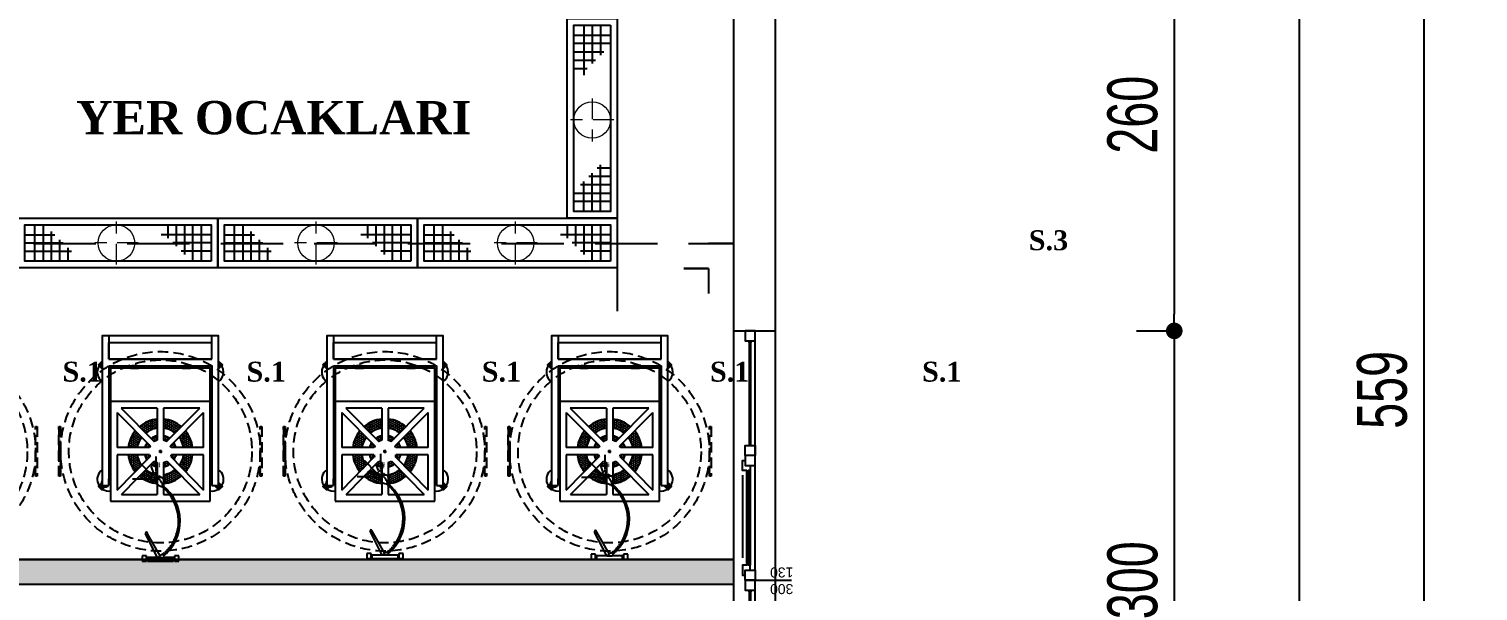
# Model space of a CAD drawing. Header units: millimetres. Extents: x 322668 to 332469, y 13187 to 20117.
# Drawn here: x 329179 to 330050, y 15759 to 16097 of the extents above; entities that cross this region are included whole.
import ezdxf
from ezdxf.enums import TextEntityAlignment as Align

# ---------------------------------------------------------------- set-up
doc = ezdxf.new("R2010")
doc.units = ezdxf.units.MM
doc.header["$LTSCALE"] = 50
doc.header["$MEASUREMENT"] = 0
doc.header["$PDMODE"] = 3
doc.header["$PDSIZE"] = -0.5
for name, pattern in [('DASHED2', [0.375, 0.25, -0.125]), ('HIDDEN', [0.375, 0.25, -0.125]), ('HIDDEN2', [0.1875, 0.125, -0.0625])]:
    doc.linetypes.add(name, pattern=pattern)
doc.layers.get('0').update_dxf_attribs({"linetype": 'CONTINUOUS'})
doc.layers.get('DEFPOINTS').update_dxf_attribs({"linetype": 'CONTINUOUS'})
for name, color, linetype in [('alüminyum', 30, 'CONTINUOUS'), ('CAM-PL', 142, 'CONTINUOUS'), ('KAPI', 12, 'CONTINUOUS'), ('Mevcut ve İlave Duvar', 7, 'CONTINUOUS'), ('MIM_DOSEME', 7, 'CONTINUOUS'), ('MIM_DUVAR', 4, 'CONTINUOUS'), ('MIM_OLCU-DIS', 1, 'CONTINUOUS'), ('sıhhi tesisat', 162, 'CONTINUOUS'), ('TEXT', 131, 'CONTINUOUS'), ('TEXT1', 1, 'CONTINUOUS')]:
    doc.layers.add(name, color=color, linetype=linetype)
for name, color, linetype, lineweight in [('DUVAR', 4, 'CONTINUOUS', 35), ('GRC-Ekipman', 4, 'CONTINUOUS', 25), ('s-depo', 140, 'CONTINUOUS', 25), ('yerizg-a', 7, 'CONTINUOUS', 15), ('yerizg-b', 7, 'CONTINUOUS', 9)]:
    doc.layers.add(name, color=color, linetype=linetype, lineweight=lineweight)
doc.styles.add('OLCU', font='TSIMPLEX.SHX', dxfattribs={"width": 0.7})
doc.styles.add('REF', font='calibri.ttf', dxfattribs={"height": 10})
doc.styles.add('ROMANS', font='romans.shx')
doc.styles.get("Standard").update_dxf_attribs({"font": 'arial.ttf', "height": 30})
doc.dimstyles.new('200-OLCU-DIŞ', dxfattribs={"dimtxt": 30, "dimasz": 10, "dimexe": 0, "dimexo": 0, "dimgap": 10, "dimtad": 1, "dimdec": 1, "dimdsep": 46, "dimtxsty": 'OLCU', "dimblk1": 'DOT', "dimblk2": 'DOT', "dimsah": 1, "dimcen": 0, "dimclrd": 7, "dimclre": 7, "dimclrt": 4, "dimadec": 0, "dimazin": 0, "dimtfac": 1, "dimtdec": 1, "dimtix": 1, "dimtmove": 2, "dimatfit": 3, "dimldrblk": 'DOT', "dimfxl": 0, "dimtolj": 1, "dimarcsym": 0})
pattern_1 = [(0, (-123.1198, 2040.8967), (0, 0.6599112), [0.381, -0.762]), (120, (-123.1198, 2040.8967), (-0.57149986, -0.3299556), [0.381, -0.762]), (60, (-122.7388, 2040.8967), (-0.57149986, 0.3299556), [0.381, -0.762])]
pattern_2 = [(0, (439.1543, 1581.8181), (0, 0.6599112), [0.381, -0.762]), (120, (439.1543, 1581.8181), (-0.57149986, -0.3299556), [0.381, -0.762]), (60, (439.5353, 1581.8181), (-0.57149986, 0.3299556), [0.381, -0.762])]
pattern_3 = [(0, (730.5703, 2595.20687), (0, 0.6599112), [0.381, -0.762]), (120, (730.5703, 2595.20687), (-0.57149986, -0.3299556), [0.381, -0.762]), (60, (730.9513, 2595.20687), (-0.57149986, 0.3299556), [0.381, -0.762])]

# ---------------------------------------------------------------- blocks, each defined once
blk = doc.blocks.new('_DOT')
at = {"color": 0, "linetype": 'ByBlock'}
blk.add_line((-0.5, 0), (-1, 0), dxfattribs=at)
at = {"color": 0, "linetype": 'ByBlock', "const_width": 0.5}
blk.add_lwpolyline([(-0.25, 0, 1), (0.25, 0, 1)], format="xyb", close=True, dxfattribs=at)
blk = doc.blocks.new('*D150')
at = {"layer": 'DEFPOINTS', "color": 0}
for p in [(329627.59, 18407.96), (329627.59, 15077.96, -67.5), (329942.59, 15077.96)]:
    blk.add_point(p, dxfattribs=at)
at = {"layer": 'MIM_OLCU-DIS', "color": 7, "lineweight": -2}
for p, q in [((329902.59, 18407.96), (329942.59, 18407.96)), ((329942.59, 18397.96), (329942.59, 15087.96)), ((329903.48, 15077.96), (329942.59, 15077.96))]:
    blk.add_line(p, q, dxfattribs=at)
at = {"layer": 'MIM_OLCU-DIS', "color": 7, "lineweight": -2, "xscale": 10, "yscale": 10, "zscale": 10}
for p, rotation in [((329942.59, 18407.96), 90), ((329942.59, 15077.96), 270)]:
    blk.add_blockref('_DOT', p, dxfattribs=dict(at, rotation=rotation))
at = {"layer": 'MIM_OLCU-DIS', "color": 4, "insert": (329917.59, 16742.96), "char_height": 30, "attachment_point": 5, "rotation": 90, "style": 'OLCU'}
blk.add_mtext('\\A1;3330', dxfattribs=at)
blk = doc.blocks.new('*D156')
at = {"layer": 'DEFPOINTS', "color": 0}
for p in [(330017.59, 16159.46, -365), (330017.59, 15600.46, -417.5), (330017.59, 15600.46)]:
    blk.add_point(p, dxfattribs=at)
at = {"layer": 'MIM_OLCU-DIS', "color": 7, "lineweight": -2}
for p, q in [((330017.59, 16159.46), (330017.59, 16159.46)), ((330017.59, 16149.46), (330017.59, 15610.46)), ((330017.59, 15600.46), (330017.59, 15600.46))]:
    blk.add_line(p, q, dxfattribs=at)
at = {"layer": 'MIM_OLCU-DIS', "color": 7, "lineweight": -2, "xscale": 10, "yscale": 10, "zscale": 10}
for p, rotation in [((330017.59, 16159.46), 90), ((330017.59, 15600.46), 270)]:
    blk.add_blockref('_DOT', p, dxfattribs=dict(at, rotation=rotation))
at = {"layer": 'MIM_OLCU-DIS', "color": 4, "insert": (329992.59, 15879.96), "char_height": 30, "attachment_point": 5, "rotation": 90, "style": 'OLCU'}
blk.add_mtext('\\A1;559', dxfattribs=at)
blk = doc.blocks.new('*D159')
at = {"layer": 'DEFPOINTS', "color": 0}
for p in [(329577.75, 18407.96, -57.5), (327588.54, 14893), (330092.59, 14893)]:
    blk.add_point(p, dxfattribs=at)
at = {"layer": 'MIM_OLCU-DIS', "color": 7, "lineweight": -2}
for p, q in [((330052.83, 18407.96), (330092.59, 18407.96)), ((330092.59, 18397.96), (330092.59, 14903)), ((330052.59, 14893), (330092.59, 14893))]:
    blk.add_line(p, q, dxfattribs=at)
at = {"layer": 'MIM_OLCU-DIS', "color": 7, "lineweight": -2, "xscale": 10, "yscale": 10, "zscale": 10}
for p, rotation in [((330092.59, 18407.96), 90), ((330092.59, 14893), 270)]:
    blk.add_blockref('_DOT', p, dxfattribs=dict(at, rotation=rotation))
at = {"layer": 'MIM_OLCU-DIS', "color": 4, "insert": (330067.59, 16650.48), "char_height": 30, "attachment_point": 5, "rotation": 90, "style": 'OLCU'}
blk.add_mtext('\\A1;3515', dxfattribs=at)
blk = doc.blocks.new('300-130 YEMEKHANE PENCERE')
at = {"layer": 'alüminyum'}
for p, q in [((395266.05, 4662.02), (395323.05, 4662.02)), ((395268.76, 4666.52), (395318.47, 4666.52)), ((395473.05, 4662.02), (395416.05, 4662.02)), ((395470.34, 4666.52), (395420.63, 4666.52)), ((395263.05, 4659.02), (395401.05, 4659.02)), ((395413.05, 4659.02), (395551.05, 4659.02))]:
    blk.add_line(p, q, dxfattribs=at)
for points in [[(395257.05, 4665.02), (395263.05, 4665.02), (395263.05, 4659.02), (395257.05, 4659.02)], [(395257.05, 4665.02), (395263.05, 4665.02), (395263.05, 4659.02), (395257.05, 4659.02)], [(395332.05, 4665.02), (395326.05, 4665.02), (395326.05, 4659.02), (395332.05, 4659.02)], [(395332.05, 4665.02), (395326.05, 4665.02), (395326.05, 4659.02), (395332.05, 4659.02)], [(395332.05, 4665.02), (395338.05, 4665.02), (395338.05, 4659.02), (395332.05, 4659.02)], [(395332.05, 4665.02), (395338.05, 4665.02), (395338.05, 4659.02), (395332.05, 4659.02)], [(395338.05, 4662.52), (395338.05, 4661.52), (395339.05, 4661.52), (395339.05, 4662.52)], [(395401.05, 4662.52), (395401.05, 4661.52), (395400.05, 4661.52), (395400.05, 4662.52)], [(395401.05, 4662.52), (395401.05, 4661.52), (395400.05, 4661.52), (395400.05, 4662.52)], [(395407.05, 4665.02), (395401.05, 4665.02), (395401.05, 4659.02), (395407.05, 4659.02)], [(395407.05, 4665.02), (395401.05, 4665.02), (395401.05, 4659.02), (395407.05, 4659.02)], [(395407.05, 4665.02), (395413.05, 4665.02), (395413.05, 4659.02), (395407.05, 4659.02)], [(395407.05, 4665.02), (395413.05, 4665.02), (395413.05, 4659.02), (395407.05, 4659.02)], [(395482.05, 4665.02), (395476.05, 4665.02), (395476.05, 4659.02), (395482.05, 4659.02)], [(395482.05, 4665.02), (395476.05, 4665.02), (395476.05, 4659.02), (395482.05, 4659.02)], [(395482.05, 4665.02), (395488.05, 4665.02), (395488.05, 4659.02), (395482.05, 4659.02)], [(395482.05, 4665.02), (395488.05, 4665.02), (395488.05, 4659.02), (395482.05, 4659.02)], [(395488.05, 4662.52), (395488.05, 4661.52), (395489.05, 4661.52), (395489.05, 4662.52)], [(395551.05, 4662.52), (395551.05, 4661.52), (395550.05, 4661.52), (395550.05, 4662.52)], [(395551.05, 4662.52), (395551.05, 4661.52), (395550.05, 4661.52), (395550.05, 4662.52)], [(395557.05, 4665.02), (395551.05, 4665.02), (395551.05, 4659.02), (395557.05, 4659.02)], [(395557.05, 4665.02), (395551.05, 4665.02), (395551.05, 4659.02), (395557.05, 4659.02)]]:
    blk.add_lwpolyline(points, close=True, dxfattribs=at)
for points in [[(395263.05, 4665.02), (395263.05, 4662.02), (395266.05, 4662.02), (395266.05, 4663.02), (395267.05, 4663.02), (395267.05, 4664.02), (395266.05, 4664.02), (395266.05, 4666.52), (395260.05, 4666.52), (395260.05, 4665.02), (395263.05, 4665.02)], [(395326.05, 4665.02), (395326.05, 4662.02), (395323.05, 4662.02), (395323.05, 4663.02), (395322.05, 4663.02), (395322.05, 4664.02), (395323.05, 4664.02), (395323.05, 4666.52), (395329.05, 4666.52), (395329.05, 4665.02), (395326.05, 4665.02)], [(395413.05, 4665.02), (395413.05, 4662.02), (395416.05, 4662.02), (395416.05, 4663.02), (395417.05, 4663.02), (395417.05, 4664.02), (395416.05, 4664.02), (395416.05, 4666.52), (395410.05, 4666.52), (395410.05, 4665.02), (395413.05, 4665.02)], [(395476.05, 4665.02), (395476.05, 4662.02), (395473.05, 4662.02), (395473.05, 4663.02), (395472.05, 4663.02), (395472.05, 4664.02), (395473.05, 4664.02), (395473.05, 4666.52), (395479.05, 4666.52), (395479.05, 4665.02), (395476.05, 4665.02)]]:
    blk.add_lwpolyline(points, dxfattribs=at)
at = {"layer": 'CAM-PL'}
for points in [[(395322.05, 4663.02), (395322.05, 4664.02), (395267.05, 4664.02), (395267.05, 4663.02)], [(395400.05, 4661.52), (395400.05, 4662.52), (395339.05, 4662.52), (395339.05, 4661.52)], [(395417.05, 4663.02), (395417.05, 4664.02), (395472.05, 4664.02), (395472.05, 4663.02)], [(395550.05, 4661.52), (395550.05, 4662.52), (395489.05, 4662.52), (395489.05, 4661.52)]]:
    blk.add_lwpolyline(points, close=True, dxfattribs=at)
at = {"layer": 'MIM_DUVAR'}
for p, q in [((395257.05, 4672.02), (395257.05, 4647.02)), ((395557.05, 4672.02), (395557.05, 4647.02))]:
    blk.add_line(p, q, dxfattribs=at)
at = {"layer": 'TEXT1'}
blk.add_line((395407.05, 4665.02), (395407.05, 4637.04), dxfattribs=at)
at = {"layer": 'TEXT1', "insert": (395398.73, 4635.99), "char_height": 6, "attachment_point": 1, "rotation": 90}
blk.add_mtext_dynamic_manual_height_columns('300\\P130', width=18.3646, gutter_width=300, heights=[19.96], dxfattribs=at)
blk = doc.blocks.new('*D166')
at = {"layer": 'DEFPOINTS', "color": 0}
for p in [(329627.59, 16175.46, -350), (329627.59, 15915.46, -350), (329867.59, 15915.46)]:
    blk.add_point(p, dxfattribs=at)
at = {"layer": 'MIM_OLCU-DIS', "color": 7, "lineweight": -2}
for p, q in [((329844.97, 16175.46), (329867.59, 16175.46)), ((329867.59, 16165.46), (329867.59, 15925.46)), ((329844.97, 15915.46), (329867.59, 15915.46))]:
    blk.add_line(p, q, dxfattribs=at)
at = {"layer": 'MIM_OLCU-DIS', "color": 7, "lineweight": -2, "xscale": 10, "yscale": 10, "zscale": 10}
for p, rotation in [((329867.59, 16175.46), 90), ((329867.59, 15915.46), 270)]:
    blk.add_blockref('_DOT', p, dxfattribs=dict(at, rotation=rotation))
at = {"layer": 'MIM_OLCU-DIS', "color": 4, "insert": (329842.59, 16045.46), "char_height": 30, "attachment_point": 5, "rotation": 90, "style": 'OLCU'}
blk.add_mtext('\\A1;260', dxfattribs=at)
blk = doc.blocks.new('*D167')
at = {"layer": 'DEFPOINTS', "color": 0}
for p in [(329627.59, 15915.46, -350), (329627.59, 15615.46, -485), (329867.59, 15615.46)]:
    blk.add_point(p, dxfattribs=at)
at = {"layer": 'MIM_OLCU-DIS', "color": 7, "lineweight": -2}
for p, q in [((329844.97, 15915.46), (329867.59, 15915.46)), ((329867.59, 15905.46), (329867.59, 15625.46)), ((329849.85, 15615.46), (329867.59, 15615.46))]:
    blk.add_line(p, q, dxfattribs=at)
at = {"layer": 'MIM_OLCU-DIS', "color": 7, "lineweight": -2, "xscale": 10, "yscale": 10, "zscale": 10}
for p, rotation in [((329867.59, 15915.46), 90), ((329867.59, 15615.46), 270)]:
    blk.add_blockref('_DOT', p, dxfattribs=dict(at, rotation=rotation))
at = {"layer": 'MIM_OLCU-DIS', "color": 4, "insert": (329842.59, 15765.46), "char_height": 30, "attachment_point": 5, "rotation": 90, "style": 'OLCU'}
blk.add_mtext('\\A1;300', dxfattribs=at)
blk = doc.blocks.new('ee')
at = {"layer": 'MIM_DOSEME', "linetype": 'HIDDEN2'}
h = blk.add_hatch(color=256, dxfattribs=at)
h.dxf.hatch_style = 1
h.paths.add_polyline_path([(328896.89, 15856.14), (328897.89, 15856.14), (328897.89, 15886.14), (328896.89, 15886.14)])
h.paths.add_polyline_path([(329018.89, 15886.14), (329017.89, 15886.14), (329017.89, 15856.14), (329018.89, 15856.14)])
for p, q in [((328896.89, 15886.14), (328896.89, 15871.14)), ((328897.89, 15871.14), (328897.89, 15886.14)), ((328897.89, 15886.14), (328897.89, 15871.14)), ((328896.89, 15871.14), (328896.89, 15856.14)), ((328897.89, 15871.14), (328897.89, 15856.14)), ((328957.89, 15871.14), (328956.89, 15871.14)), ((328956.89, 15871.14), (328958.89, 15871.14)), ((328957.89, 15871.14), (328957.89, 15872.14)), ((328957.89, 15872.14), (328957.89, 15870.14))]:
    blk.add_line(p, q, dxfattribs=at)
for points in [[(328896.89, 15886.14), (328897.89, 15886.14), (328897.89, 15856.14), (328896.89, 15856.14)], [(329017.89, 15886.14), (329018.89, 15886.14), (329018.89, 15856.14), (329017.89, 15856.14)]]:
    blk.add_lwpolyline(points, close=True, dxfattribs=at)
for radius in [60, 55]:
    blk.add_circle((328957.89, 15871.14), radius, dxfattribs=at)
blk = doc.blocks.new('RETRTRERTRET')
h = blk.add_hatch()
h.set_pattern_fill('HEX', scale=0.12, style=0)
h.set_pattern_definition(pattern_3)
edge = h.paths.add_edge_path()
edge.add_line((1948.96, 3213.95), (1952.74, 3210.09))
edge.add_arc((1961.63, 3199.13), 14.11, 97.88998, 129.05912, ccw=False)
edge.add_line((1959.7, 3213.11), (1959.7, 3218.54))
edge.add_arc((1961.63, 3199.13), 19.5, 95.70226, 130.54061)
h = blk.add_hatch()
h.set_pattern_fill('HEX', scale=0.12, style=0)
h.set_pattern_definition(pattern_1)
h.paths.add_polyline_path([(1974.19, 3214.05, 0.15121), (1963.57, 3218.54), (1963.57, 3213.11, -0.134245), (1970.41, 3210.18)])
h = blk.add_hatch()
h.set_pattern_fill('HEX', scale=0.12, style=0)
h.set_pattern_definition(pattern_3)
edge = h.paths.add_edge_path()
edge.add_line((1942.25, 3201.3), (1947.69, 3201.3))
edge.add_arc((1961.63, 3199.13), 14.11, 143.58288, 171.18457, ccw=False)
edge.add_line((1950.28, 3207.51), (1946.47, 3211.39))
edge.add_arc((1961.63, 3199.13), 19.5, 141.04714, 173.6313)
edge = h.paths.add_edge_path()
edge.add_line((1947.71, 3196.8), (1942.27, 3196.8))
edge.add_arc((1961.63, 3199.13), 19.5, 186.86552, 219.26748)
edge.add_line((1946.54, 3186.79), (1950.35, 3190.65))
edge.add_arc((1961.63, 3199.13), 14.11, 189.50606, 216.95366, ccw=False)
h = blk.add_hatch()
h.set_pattern_fill('HEX', scale=0.12, style=0)
h.set_pattern_definition(pattern_2)
edge = h.paths.add_edge_path()
edge.add_line((1955.92, 3206.85), (1957.8, 3204.93))
edge.add_arc((1961.63, 3199.13), 6.95, 106.19054, 123.48715, ccw=False)
edge.add_line((1959.7, 3205.81), (1959.7, 3208.53))
edge.add_arc((1961.63, 3199.13), 9.6, 101.64358, 126.52783)
h = blk.add_hatch()
h.set_pattern_fill('HEX', scale=0.12, style=0)
h.set_pattern_definition(pattern_2)
edge = h.paths.add_edge_path()
edge.add_line((1962.57, 3206.02), (1962.57, 3208.69))
edge.add_arc((1961.63, 3199.13), 9.6, 84.39578, 86.41668)
edge.add_line((1962.23, 3208.71), (1962.23, 3206.06))
edge.add_arc((1961.63, 3199.13), 6.95, 82.24607, 85.04645, ccw=False)
edge = h.paths.add_edge_path()
edge.add_line((1965.35, 3205), (1967.24, 3206.93))
edge.add_arc((1961.63, 3199.13), 9.6, 54.30074, 78.35642)
edge.add_line((1963.57, 3208.53), (1963.57, 3205.81))
edge.add_arc((1961.63, 3199.13), 6.95, 57.63828, 73.80946, ccw=False)
h = blk.add_hatch()
h.set_pattern_fill('HEX', scale=0.12, style=0)
h.set_pattern_definition(pattern_3)
edge = h.paths.add_edge_path()
edge.add_line((1975.58, 3201.3), (1981.01, 3201.3))
edge.add_arc((1961.63, 3199.13), 19.5, 6.3687, 38.95286)
edge.add_line((1976.8, 3211.39), (1972.99, 3207.51))
edge.add_arc((1961.63, 3199.13), 14.11, 8.81543, 36.41712, ccw=False)
edge = h.paths.add_edge_path()
edge.add_line((1980.99, 3196.8), (1975.55, 3196.8))
edge.add_arc((1961.63, 3199.13), 14.11, 323.04634, 350.49394, ccw=False)
edge.add_line((1972.91, 3190.65), (1976.73, 3186.79))
edge.add_arc((1961.63, 3199.13), 19.5, 320.73252, 353.13448)
h = blk.add_hatch()
h.set_pattern_fill('HEX', scale=0.12, style=0)
h.set_pattern_definition(pattern_2)
edge = h.paths.add_edge_path()
edge.add_line((1952.28, 3201.3), (1955.03, 3201.3))
edge.add_arc((1961.63, 3199.13), 6.95, 153.25863, 161.86283, ccw=False)
edge.add_line((1955.43, 3202.26), (1953.5, 3204.23))
edge.add_arc((1961.63, 3199.13), 9.6, 147.9452, 166.9784)
edge = h.paths.add_edge_path()
edge.add_line((1955.09, 3196.8), (1952.32, 3196.8))
edge.add_arc((1961.63, 3199.13), 9.6, 194.0527, 212.98008)
edge.add_line((1953.58, 3193.91), (1955.51, 3195.85))
edge.add_arc((1961.63, 3199.13), 6.95, 199.60081, 208.15757, ccw=False)
h = blk.add_hatch()
h.set_pattern_fill('HEX', scale=0.12, style=0)
h.set_pattern_definition(pattern_2)
edge = h.paths.add_edge_path()
edge.add_line((1968.24, 3201.3), (1970.99, 3201.3))
edge.add_arc((1961.63, 3199.13), 9.6, 13.0216, 32.0548)
edge.add_line((1969.77, 3204.23), (1967.84, 3202.26))
edge.add_arc((1961.63, 3199.13), 6.95, 18.13717, 26.74137, ccw=False)
edge = h.paths.add_edge_path()
edge.add_line((1970.95, 3196.8), (1968.18, 3196.8))
edge.add_arc((1961.63, 3199.13), 6.95, 331.84243, 340.39919, ccw=False)
edge.add_line((1967.76, 3195.85), (1969.69, 3193.91))
edge.add_arc((1961.63, 3199.13), 9.6, 327.01992, 345.9473)
h = blk.add_hatch()
h.set_pattern_fill('HEX', scale=0.12, style=0)
h.set_pattern_definition(pattern_3)
edge = h.paths.add_edge_path()
edge.add_line((1952.84, 3188.1), (1949.03, 3184.25))
edge.add_arc((1961.63, 3199.13), 19.5, 229.74031, 264.29774)
edge.add_line((1959.7, 3179.73), (1959.7, 3185.15))
edge.add_arc((1961.63, 3199.13), 14.11, 231.44232, 262.11002, ccw=False)
h = blk.add_hatch()
h.set_pattern_fill('HEX', scale=0.12, style=0)
h.set_pattern_definition(pattern_2)
edge = h.paths.add_edge_path()
edge.add_line((1959.7, 3189.73), (1959.7, 3192.46))
edge.add_arc((1961.63, 3199.13), 6.95, 237.85876, 253.80946, ccw=False)
edge.add_line((1957.94, 3193.25), (1956.04, 3191.33))
edge.add_arc((1961.63, 3199.13), 9.6, 234.35368, 258.35642)
h = blk.add_hatch()
h.set_pattern_fill('HEX', scale=0.12, style=0)
h.set_pattern_definition(pattern_1)
h.paths.add_polyline_path([(1965.33, 3193.25, -0.069711), (1963.57, 3192.46), (1963.57, 3189.73, 0.105116), (1967.23, 3191.33)])
h = blk.add_hatch()
h.set_pattern_fill('HEX', scale=0.12, style=0)
h.set_pattern_definition(pattern_3)
edge = h.paths.add_edge_path()
edge.add_line((1974.24, 3184.25), (1970.43, 3188.1))
edge.add_arc((1961.63, 3199.13), 14.11, 277.88998, 308.55768, ccw=False)
edge.add_line((1963.57, 3185.15), (1963.57, 3179.73))
edge.add_arc((1961.63, 3199.13), 19.5, 275.70226, 310.25969)
at = {"color": 7}
for p, q in [((1991.63, 3229.13), (1931.63, 3229.13)), ((1931.63, 3229.13), (1931.63, 3149.13)), ((1991.63, 3229.13), (1931.63, 3229.13)), ((1931.63, 3229.13), (1931.63, 3169.13)), ((1959.7, 3225.13), (1938, 3225.13)), ((1957.8, 3204.93), (1938, 3225.13)), ((1959.7, 3205.81), (1959.7, 3225.13)), ((1985.02, 3225.13), (1963.57, 3225.13)), ((1963.57, 3205.81), (1963.57, 3225.13)), ((1985.02, 3225.13), (1965.35, 3205)), ((1991.63, 3149.13), (1991.63, 3229.13)), ((1991.63, 3169.13), (1991.63, 3229.13)), ((1935.63, 3222.44), (1935.63, 3201.3)), ((1955.43, 3202.26), (1935.63, 3222.44)), ((1987.63, 3222.44), (1967.84, 3202.26)), ((1987.63, 3201.3), (1987.63, 3222.44)), ((1935.63, 3196.8), (1935.63, 3175.77)), ((1987.63, 3175.77), (1987.63, 3196.8)), ((1955.51, 3195.85), (1935.63, 3175.77)), ((1957.94, 3193.25), (1938.03, 3173.13)), ((1959.7, 3173.13), (1959.7, 3192.46)), ((1963.57, 3173.13), (1963.57, 3192.46)), ((1985.24, 3173.13), (1965.33, 3193.25)), ((1987.63, 3175.77), (1967.76, 3195.85)), ((1938.03, 3173.13), (1959.7, 3173.13)), ((1963.57, 3173.13), (1985.24, 3173.13)), ((1931.63, 3169.13), (1991.63, 3169.13)), ((1931.63, 3169.13), (1991.63, 3169.13))]:
    blk.add_line(p, q, dxfattribs=at)
for points in [[(1930.63, 3219.69), (1926.63, 3219.69), (1926.63, 3129.69), (1996.63, 3129.69), (1996.63, 3219.69), (1992.63, 3219.69)], [(1930.63, 3147.69), (1930.63, 3219.69)], [(1992.63, 3219.69), (1992.63, 3215.69)], [(1992.63, 3147.69), (1992.63, 3215.69)], [(1935.63, 3201.3), (1955.03, 3201.3)], [(1935.63, 3196.8), (1955.09, 3196.8)], [(1968.18, 3196.8), (1987.63, 3196.8)], [(1968.24, 3201.3), (1987.63, 3201.3)], [(1992.63, 3147.69), (1930.63, 3147.69)], [(1931.63, 3149.13), (1991.63, 3149.13)], [(1943.58, 3148.25), (1945.58, 3148.25)], [(1944.22, 3148), (1947.94, 3148)], [(1944.33, 3147.76), (1947.83, 3147.76)], [(1945.58, 3148.61), (1945.58, 3148.25)], [(1946.58, 3148.61), (1946.58, 3148.25)], [(1946.58, 3148.25), (1948.58, 3148.25)], [(1974.58, 3148.25), (1976.58, 3148.25)], [(1975.22, 3148), (1978.94, 3148)], [(1975.33, 3147.76), (1978.83, 3147.76)], [(1976.58, 3148.61), (1976.58, 3148.25)], [(1977.58, 3148.61), (1977.58, 3148.25)], [(1977.58, 3148.25), (1979.58, 3148.25)], [(1930.63, 3143.69), (1992.63, 3143.69)], [(1930.63, 3143.69), (1930.63, 3133.69)], [(1992.63, 3143.69), (1930.63, 3143.69)], [(1992.63, 3133.69), (1992.63, 3143.69)], [(1992.63, 3143.69), (1992.63, 3133.69)]]:
    blk.add_lwpolyline(points, dxfattribs=at)
for points in [[(1943.58, 3148.61), (1948.58, 3148.61), (1948.58, 3149.13), (1943.58, 3149.13)], [(1974.58, 3148.61), (1979.58, 3148.61), (1979.58, 3149.13), (1974.58, 3149.13)], [(1992.63, 3133.69), (1930.63, 3133.69), (1930.63, 3129.69), (1992.63, 3129.69)]]:
    blk.add_lwpolyline(points, close=True, dxfattribs=at)
for points in [[(1943.58, 3148.25), (1944.08, 3147.79), (1944.08, 3147.77, 0.019329), (1944.08, 3147.69, 0.019329)], [(1948.08, 3147.69, 0.019329), (1948.08, 3147.77), (1948.08, 3147.79), (1948.58, 3148.25)], [(1974.58, 3148.25), (1975.08, 3147.79), (1975.08, 3147.77, 0.019329), (1975.08, 3147.69, 0.019329)], [(1979.08, 3147.69, 0.019329), (1979.08, 3147.77), (1979.08, 3147.79), (1979.58, 3148.25)]]:
    blk.add_lwpolyline(points, format="xyb", dxfattribs=at)
for centre, radius, start, end in [((1930.63, 3215.97), 7, 81.78679, 235.1501), ((1992.63, 3215.97), 7, 304.8499, 98.21321), ((1961.63, 3199.13), 19.5, 95.70226, 130.54061), ((1961.63, 3199.13), 19.5, 49.90347, 84.29774), ((1930.63, 3215.97), 7, 270, 278.21321), ((1961.63, 3199.13), 19.5, 141.04714, 173.6313), ((1961.63, 3199.13), 14.11, 143.58288, 171.18457), ((1961.63, 3199.13), 14.11, 97.88998, 129.05912), ((1961.63, 3199.13), 9.6, 101.64358, 126.52783), ((1961.63, 3199.13), 6.95, 105.7481, 123.48715), ((1961.63, 3199.13), 6.95, 106.19054, 123.48715), ((1961.63, 3199.13), 14.11, 51.52619, 82.11002), ((1961.63, 3199.13), 9.6, 54.30074, 78.35642), ((1961.63, 3199.13), 6.95, 57.63828, 73.80946), ((1961.63, 3199.13), 6.95, 57.63828, 73.80946), ((1961.63, 3199.13), 14.11, 8.81543, 36.41712), ((1961.63, 3199.13), 19.5, 6.3687, 38.95286), ((1992.63, 3215.97), 7, 261.78679, 270), ((1961.63, 3199.13), 19.5, 186.86552, 219.26748), ((1961.63, 3199.13), 14.11, 189.50606, 216.95366), ((1961.63, 3199.13), 9.6, 147.9452, 166.9784), ((1961.63, 3199.13), 9.6, 194.0527, 212.98008), ((1961.63, 3199.13), 6.95, 153.25863, 161.86283), ((1961.63, 3199.13), 6.95, 199.60081, 208.15757), ((1961.63, 3199.13), 6.95, 331.84243, 340.39919), ((1961.63, 3199.13), 6.95, 331.84243, 340.39919), ((1961.63, 3199.13), 6.95, 18.13717, 26.74137), ((1961.63, 3199.13), 6.95, 18.13717, 26.74137), ((1961.63, 3199.13), 9.6, 327.01992, 345.9473), ((1961.63, 3199.13), 9.6, 13.0216, 32.0548), ((1961.63, 3199.13), 14.11, 323.04634, 350.49394), ((1961.63, 3199.13), 19.5, 320.73252, 353.13448), ((1961.63, 3199.13), 14.11, 231.44232, 262.11002), ((1961.63, 3199.13), 9.6, 234.35368, 258.35642), ((1961.63, 3199.13), 6.95, 237.85876, 255.29022), ((1961.63, 3199.13), 6.95, 237.85876, 253.80946), ((1961.63, 3199.13), 6.95, 286.19054, 302.14124), ((1961.63, 3199.13), 6.95, 286.19054, 302.14124), ((1961.63, 3199.13), 9.6, 281.64358, 305.64632), ((1961.63, 3199.13), 14.11, 277.88998, 308.55768), ((1961.63, 3199.13), 19.5, 229.74031, 264.29774), ((1961.63, 3199.13), 19.5, 275.70226, 310.25969), ((1930.63, 3151.41), 7, 124.8499, 235.1501), ((1930.63, 3151.41), 7, 81.78679, 90), ((1992.63, 3151.41), 7, 90, 98.21321), ((1992.63, 3151.41), 7, 326.7176, 55.1501), ((1930.63, 3151.41), 7, 327.89004, 341.01039), ((1992.63, 3151.41), 7, 198.98961, 212.10996)]:
    blk.add_arc(centre, radius, start, end, dxfattribs=at)
at = {"layer": 'DUVAR', "color": 7, "lineweight": 25}
for points in [[(1926.63, 3218.33), (1926.45, 3218.14), (1924.36, 3220.23), (1926.42, 3222.29), (1928.51, 3220.2), (1927.99, 3219.69)], [(1926.63, 3218.33), (1926.45, 3218.14), (1924.36, 3220.23), (1926.42, 3222.29), (1928.51, 3220.2), (1927.99, 3219.69)], [(1924.82, 3219.77), (1926.88, 3221.83)], [(1924.82, 3219.77), (1926.88, 3221.83)], [(1925.22, 3219.37), (1927.28, 3221.43)], [(1925.22, 3219.37), (1927.28, 3221.43)], [(1925.64, 3218.95), (1927.7, 3221.01)], [(1925.64, 3218.95), (1927.7, 3221.01)], [(1926.02, 3218.57), (1926.63, 3219.19)], [(1926.02, 3218.57), (1926.63, 3219.19)], [(1926.63, 3218.33), (1926.45, 3218.14), (1926.63, 3217.96)], [(1926.63, 3218.33), (1926.45, 3218.14), (1926.63, 3217.96)], [(1927.13, 3219.69), (1928.08, 3220.63)], [(1927.13, 3219.69), (1928.08, 3220.63)], [(1929.02, 3219.69), (1928.51, 3220.2), (1927.99, 3219.69)], [(1929.02, 3219.69), (1928.51, 3220.2), (1927.99, 3219.69)], [(1930.63, 3217.13), (1931.66, 3216.6), (1931.44, 3215.21), (1930.63, 3215.08)], [(1992.34, 3217.79), (1991.63, 3217.08)], [(1991.63, 3214.91), (1992.61, 3213.93), (1992.63, 3213.96)], [(1991.63, 3214.91), (1992.61, 3213.93), (1991.63, 3212.96)], [(1994.24, 3219.69), (1994.76, 3220.2), (1995.27, 3219.69)], [(1996.63, 3218.33), (1996.82, 3218.14), (1998.9, 3220.23), (1996.84, 3222.29), (1994.76, 3220.2), (1995.27, 3219.69)], [(1997.05, 3218.37), (1998.9, 3220.23), (1996.84, 3222.29), (1994.99, 3220.43)], [(1996.13, 3219.69), (1995.19, 3220.63)], [(1997.63, 3218.95), (1995.57, 3221.01)], [(1998.05, 3219.37), (1995.99, 3221.43)], [(1998.44, 3219.77), (1996.38, 3221.83)], [(1997.25, 3218.57), (1996.63, 3219.19)], [(1996.63, 3218.33), (1996.82, 3218.14), (1996.63, 3217.96)], [(1930.89, 3213.71), (1931.63, 3212.96)], [(1992.18, 3213.5), (1991.63, 3214.05)], [(1991.8, 3213.12), (1991.63, 3213.29)], [(1930.89, 3153.67), (1931.63, 3154.42)], [(1926.63, 3149.05), (1926.45, 3149.23), (1924.36, 3147.15), (1926.42, 3145.09), (1926.63, 3145.3)], [(1926.63, 3149.05), (1926.45, 3149.23), (1924.36, 3147.15), (1926.42, 3145.09), (1926.63, 3145.3)], [(1924.82, 3147.61), (1926.63, 3145.8)], [(1924.82, 3147.61), (1926.63, 3145.8)], [(1925.22, 3148.01), (1926.63, 3146.59)], [(1925.22, 3148.01), (1926.63, 3146.59)], [(1925.64, 3148.43), (1926.63, 3147.43)], [(1925.64, 3148.43), (1926.63, 3147.43)], [(1926.02, 3148.8), (1926.63, 3148.19)], [(1926.02, 3148.8), (1926.63, 3148.19)], [(1926.63, 3149.05), (1926.45, 3149.23), (1926.63, 3149.42)], [(1926.63, 3149.05), (1926.45, 3149.23), (1926.63, 3149.42)], [(1930.63, 3150.25), (1931.66, 3150.78), (1931.44, 3152.17), (1930.63, 3152.3)], [(1992.63, 3152.3), (1991.83, 3152.17), (1991.61, 3150.78), (1992.63, 3150.25)], [(1996.63, 3149.05), (1996.82, 3149.23), (1996.63, 3149.42)], [(1996.63, 3149.42), (1996.82, 3149.23), (1996.63, 3149.05)], [(1996.63, 3149.05), (1996.82, 3149.23), (1998.9, 3147.15), (1996.84, 3145.09), (1996.63, 3145.3)], [(1996.63, 3145.3), (1996.84, 3145.09), (1998.9, 3147.15), (1996.82, 3149.23), (1996.63, 3149.05)], [(1997.25, 3148.8), (1996.63, 3148.19)], [(1996.63, 3148.19), (1997.25, 3148.8)], [(1997.63, 3148.43), (1996.63, 3147.43)], [(1996.63, 3147.43), (1997.63, 3148.43)], [(1998.05, 3148.01), (1996.63, 3146.59)], [(1996.63, 3146.59), (1998.05, 3148.01)], [(1998.44, 3147.61), (1996.63, 3145.8)], [(1996.63, 3145.8), (1998.44, 3147.61)]]:
    blk.add_lwpolyline(points, dxfattribs=at)
for centre, start, end in [((1930.59, 3216.06), 63.97929, 89.02662), ((1994.69, 3218.08), 150.30806, 209.69194), ((1994.69, 3218.08), 42.79939, 137.20061), ((1994.69, 3218.08), 324.89817, 35.10183), ((1930.59, 3216.06), 270.97338, 296.02071), ((1930.59, 3151.32), 63.97929, 89.02662), ((1930.59, 3151.32), 270.97338, 296.02071), ((1992.67, 3151.32), 243.97929, 269.02662)]:
    blk.add_arc(centre, 2.37, start, end, dxfattribs=at)
blk = doc.blocks.new('Davlumbaz-Duvar tipi')
at = {"layer": 'MIM_DOSEME'}
for p, q in [((333724.88, 15967.98, -1682.5), (333739.88, 15967.98, -1682.5)), ((334539.42, 15967.98, -1682.5), (334524.42, 15967.98, -1682.5)), ((333739.88, 15952.98, -1682.5), (333754.88, 15952.98, -1682.5)), ((333754.88, 15952.98, -1682.5), (333739.88, 15952.98, -1682.5)), ((333739.88, 15952.98, -1682.5), (333739.88, 15937.98, -1682.5)), ((334524.42, 15952.98, -1682.5), (334509.42, 15952.98, -1682.5)), ((334509.42, 15952.98, -1682.5), (334524.42, 15952.98, -1682.5)), ((334524.42, 15952.98, -1682.5), (334524.42, 15937.98, -1682.5))]:
    blk.add_line(p, q, dxfattribs=at)
at = {"layer": 'MIM_DOSEME', "linetype": 'HIDDEN', "ltscale": 3, "elevation": -1682.5}
blk.add_lwpolyline([(334539.42, 15777.98), (333724.88, 15777.98), (333724.88, 15967.98), (334539.42, 15967.98)], close=True, dxfattribs=at)
blk = doc.blocks.new('Y-SIFON')
at = {"layer": 'yerizg-a', "color": 0, "linetype": 'Continuous'}
blk.add_circle((0, 0), 11, dxfattribs=at)
at = {"layer": 'yerizg-b', "color": 0, "linetype": 'DASHED2'}
for points in [[(0, 13), (0, -13)], [(-13, 0), (13, 0)]]:
    blk.add_lwpolyline(points, dxfattribs=at)
blk = doc.blocks.new('120')
at = {"layer": 'sıhhi tesisat'}
for p, q in [((16088.22, 16465.14), (16088.22, 16435.14)), ((16093.22, 16465.14), (16093.22, 16442.14)), ((16098.22, 16465.14), (16098.22, 16447.14)), ((16082.22, 16459.14), (16104.22, 16459.14)), ((16104.22, 16454.14), (16082.22, 16454.14)), ((16082.22, 16449.14), (16100.22, 16449.14)), ((16082.22, 16444.14), (16095.22, 16444.14)), ((16082.22, 16439.14), (16090.22, 16439.14)), ((16093.22, 16353.14), (16093.22, 16376.14)), ((16104.22, 16379.14), (16096.22, 16379.14)), ((16098.22, 16353.14), (16098.22, 16381.14)), ((16104.22, 16369.14), (16086.22, 16369.14)), ((16088.22, 16353.14), (16088.22, 16371.14)), ((16104.22, 16374.14), (16091.22, 16374.14)), ((16082.22, 16364.14), (16104.22, 16364.14)), ((16104.22, 16359.14), (16082.22, 16359.14))]:
    blk.add_line(p, q, dxfattribs=at)
for points in [[(16108.22, 16469.14), (16108.22, 16349.14), (16078.22, 16349.14), (16078.22, 16469.14)], [(16104.22, 16465.14), (16104.22, 16353.14), (16082.22, 16353.14), (16082.22, 16465.14)]]:
    blk.add_lwpolyline(points, close=True, dxfattribs=at)
at = {"layer": 'sıhhi tesisat', "rotation": 270}
blk.add_blockref('Y-SIFON', (16093.22, 16408.14), dxfattribs=at)
at = {"layer": 'sıhhi tesisat', "style": 'ROMANS', "width": 0.8}
blk.add_attdef('YRNO', text='', height=10, rotation=270, dxfattribs=at).set_placement((16068.22, 16366.14), align=Align.MIDDLE)
blk = doc.blocks.new('ÖN YIKAMA DUŞ')
at = {"linetype": 'Continuous'}
for p, q in [((0, 0), (0, -4.4)), ((3.7, 0), (0, 0)), ((3.7, -4.4), (3.7, 0)), ((4.5, 0), (4.5, -3)), ((26.9, 0), (4.5, 0)), ((26.9, -3), (26.9, 0)), ((27.7, 0), (27.7, -4.4)), ((31.4, 0), (27.7, 0)), ((31.4, -4.4), (31.4, 0)), ((0, -4.4), (3.7, -4.4)), ((4.5, -0.7), (3.7, -0.7)), ((4.5, -2.2), (3.7, -2.2)), ((4.5, -3), (13.4, -3)), ((5.5, -11), (7.6, -13)), ((6.9, -9.5), (9, -11.5)), ((8.1, -7.9), (10.2, -9.9)), ((9.4, -6.4), (11.5, -8.4)), ((10.9, -5), (13, -7)), ((11.5, -4.7), (13.6, -6.7)), ((11.9, -4.2), (14, -6.2)), ((12.2, -3.9), (13.4, -2.9)), ((12.2, -3.9), (14.3, -5.9)), ((13.4, -2.9), (17.9, -2.9)), ((17.9, -2.9), (14.3, -5.9)), ((17.8, -3), (26.9, -3)), ((27.7, -0.7), (26.9, -0.7)), ((27.7, -2.2), (26.9, -2.2)), ((27.7, -4.4), (31.4, -4.4)), ((-0.1, -22.8), (2.6, -23.8)), ((0.7, -20.4), (3.4, -21.4)), ((1.7, -17.8), (4.1, -19.3)), ((2.7, -15.3), (5.1, -16.8)), ((4.2, -12.9), (6.3, -14.9))]:
    blk.add_line(p, q, dxfattribs=at)
at = {"color": 251, "linetype": 'Continuous'}
for p, q in [((27, -23.5), (16.1, -4.4)), ((18.1, -3), (28.5, -23.5)), ((11.7, -67.6), (12, -67.6)), ((12.6, -71.5), (11.7, -67.6)), ((12, -67.6), (13.2, -71.3)), ((15.9, -72.4), (12.6, -71.5)), ((13.2, -71.3), (16, -71.7)), ((17.1, -73.3), (15.9, -72.4)), ((16, -71.7), (17.9, -71.2)), ((18.1, -73), (17.1, -73.3)), ((25.7, -70.4), (19.4, -76.7)), ((23, -73.8), (33.2, -84.2)), ((25, -72.1), (31, -74.4)), ((26.3, -70.3), (39.7, -70.3)), ((19.4, -77.2), (19.4, -89.9)), ((21.4, -75.7), (23.6, -81.6))]:
    blk.add_line(p, q, dxfattribs=at)
at = {"linetype": 'Continuous'}
for centre, radius, start, end in [((37, -34.4), 38.3, 129.0428, 232.3369), ((38.2, -34.3), 38.1, 130.3173, 231.5585)]:
    blk.add_arc(centre, radius, start, end, dxfattribs=at)
at = {"color": 251, "linetype": 'Continuous'}
for centre, radius, start, end in [((27.7, -23.9), 0.838, 153.2717, 26.7283), ((14.6, -65), 0.878, 134.1304, 188.0124), ((20, -64.2), 6.42, 188.0124, 207.313), ((14.6, -65), 0.878, 80.2485, 134.1304), ((26.8, -60.8), 14, 207.313, 216.9944), ((13.6, -70.5), 6.42, 60.9479, 80.2485), ((32.3, -52), 24, 225.8417, 233.2402), ((9.9, -77.1), 14, 51.2665, 60.9479), ((-87.9, -95.9), 109, 10.1631, 13.6355), ((22.2, -65.7), 6.11, 227.097, 246.8677), ((96.2, -54.1), 80.1, 192.3119, 196.3602), ((-2.2, -81.9), 26.2, 29.9355, 37.0189), ((16.1, -72.9), 5.32, 28.8119, 50.0063), ((46.7, 29.8), 102.3, 254.5947, 258.178), ((19.9, -70.5), 0.878, 260.2485, 314.1304), ((2.7, -141.7), 74.9, 72.112, 76.2975), ((19.9, -70.5), 0.878, 314.1304, 8.0124)]:
    blk.add_arc(centre, radius, start, end, dxfattribs=at)

msp = doc.modelspace()

# ---------------------------------------------------------------- hatches: boundary and pattern name
at = {"layer": 'Mevcut ve İlave Duvar'}
h = msp.add_hatch(color=256, dxfattribs=at)
h.dxf.hatch_style = 1
h.paths.add_polyline_path([(329602.69, 15777.98), (328788.14, 15777.98), (328788.14, 15762.98), (329602.69, 15762.98)])

# ---------------------------------------------------------------- linework, layer by layer
at = {"layer": 'KAPI', "invisible_edges": 10}
msp.add_3dface([(329237.14, 15762.98, -1306.15), (329237.14, 15762.98, -1086.15), (329226.14, 15762.98, -1086.15), (329226.14, 15762.98, -1306.15)], dxfattribs=at)
at = {"layer": 'KAPI'}
msp.add_3dface([(329237.14, 15762.98, -1086.15), (329237.14, 15762.98, -1086.15), (329237.14, 15762.98, -1306.15)], dxfattribs=at)
at = {"layer": 'Mevcut ve İlave Duvar', "elevation": -350}
msp.add_lwpolyline([(328788.14, 15777.98), (329602.69, 15777.98), (329602.69, 15762.98), (328788.14, 15762.98)], close=True, dxfattribs=at)
at = {"layer": 'MIM_DUVAR'}
for p, q in [((329602.69, 16174.46, -1682.5), (329602.69, 15740.97, -1682.5)), ((329602.69, 15777.98, -1682.5), (328788.14, 15777.98, -350)), ((329602.69, 15777.98, -1682.5), (329602.69, 15762.98, -1682.5)), ((329602.69, 15762.98, -1682.5), (328788.14, 15762.98, -350)), ((329602.69, 15762.98, -1682.5), (328788.14, 15762.98, -350))]:
    msp.add_line(p, q, dxfattribs=at)
at = {"layer": 'MIM_DUVAR', "color": 22}
for p, q in [((329602.69, 16174.46, -1682.5), (329602.69, 15725.97, -1682.5)), ((329627.59, 16144.46, -350), (329627.59, 15615.46, -350))]:
    msp.add_line(p, q, dxfattribs=at)
at = {"layer": 's-depo'}
msp.add_line((329532.69, 16039.36, -272.04), (329532.69, 15927.3, -272.04), dxfattribs=at)

# ---------------------------------------------------------------- block references
at = {"color": 7}
msp.add_blockref('120', (313424.47, -365.82, -272.04), dxfattribs=at)
for name, p, rotation in [('120', (312823.55, 32061.54, -272.04), 270), ('120', (312943.55, 32061.54, -272.04), 270), ('120', (313063.55, 32061.54, -272.04), 270), ('RETRTRERTRET', (331219.78, 19042.11, -350), 180), ('RETRTRERTRET', (331354.78, 19042.11, -350), 180), ('RETRTRERTRET', (331489.78, 19042.11, -350), 180)]:
    msp.add_blockref(name, p, dxfattribs=dict(at, rotation=rotation))
at = {"layer": 'GRC-Ekipman', "xscale": 0.7, "yscale": 0.7, "zscale": 0.7, "rotation": 180}
for p in [(329269.13, 15776.98, 250), (329404.13, 15778.48, 250), (329539.13, 15777.98, -350)]:
    msp.add_blockref('ÖN YIKAMA DUŞ', p, dxfattribs=at)
at = {"layer": 'MIM_DOSEME'}
for name, p in [('Davlumbaz-Duvar tipi', (-4936.73, 0, 1332.5)), ('ee', (165.25, -28.16, 250)), ('ee', (300.25, -28.16, 250)), ('ee', (435.25, -28.16, 250)), ('ee', (570.25, -28.16, 250))]:
    msp.add_blockref(name, p, dxfattribs=at)
at = {"layer": 'TEXT', "rotation": 89.99999999999999}
msp.add_blockref('300-130 YEMEKHANE PENCERE', (334274.61, -379641.59, -350), dxfattribs=at)

# ---------------------------------------------------------------- texts
at = {"color": 7, "char_height": 20, "attachment_point": 3, "style": 'REF'}
for s, insert in [('{\\fCentury|b1|i0|c162|p18;^IYER OCAKLARI}', (329445.01, 16053.74, 56.51)), ('{\\fCentury|b1|i0|c162|p18;^I\\H0.6x;\\C1;S.3}', (329803.8, 15975.98, 250)), ('{\\fCentury|b1|i0|c162|p18;^I\\H0.6x;\\C1;S.1}', (329222.99, 15896.92, 250)), ('{\\fCentury|b1|i0|c162|p18;^I\\H0.6x;\\C1;S.1}', (329333.59, 15896.92, 250)), ('{\\fCentury|b1|i0|c162|p18;^I\\H0.6x;\\C1;S.1}', (329474.99, 15896.92, 250)), ('{\\fCentury|b1|i0|c162|p18;^I\\H0.6x;\\C1;S.1}', (329612.19, 15896.92, 250)), ('{\\fCentury|b1|i0|c162|p18;^I\\H0.6x;\\C1;S.1}', (329739.67, 15896.92, 250))]:
    msp.add_mtext_dynamic_manual_height_columns(s, width=512.9971, gutter_width=50, heights=[0], dxfattribs=dict(at, insert=insert))

# ---------------------------------------------------------------- dimensions: what is measured, and where the dimension line sits
at = {"layer": 'MIM_OLCU-DIS', "color": 22}
dim = msp.add_linear_dim(base=(330092.59, 14893), p1=(329577.75, 18407.96, -57.5), p2=(327588.54, 14893), angle=270, dimstyle='200-OLCU-DIŞ', dxfattribs=at)
dim.commit()
dim.dimension.update_dxf_attribs({"geometry": '*D159', "text_midpoint": (330067.59, 16650.48)})
at = {"layer": 'MIM_OLCU-DIS', "color": 2}
for base, p1, p2, picture, middle in [((329942.59, 15077.96), (329627.59, 18407.96), (329627.59, 15077.96, -67.5), '*D150', (329917.59, 16742.96)), ((330017.59, 15600.46), (330017.59, 16159.46, -365), (330017.59, 15600.46, -417.5), '*D156', (329992.59, 15879.96))]:
    dim = msp.add_linear_dim(base=base, p1=p1, p2=p2, angle=270, dimstyle='200-OLCU-DIŞ', dxfattribs=at)
    dim.commit()
    dim.dimension.update_dxf_attribs({"geometry": picture, "text_midpoint": middle})
at = {"layer": 'MIM_OLCU-DIS'}
for base, p1, p2, picture, middle in [((329867.59, 15915.46), (329627.59, 16175.46, -350), (329627.59, 15915.46, -350), '*D166', (329842.59, 16045.46)), ((329867.59, 15615.46), (329627.59, 15915.46, -350), (329627.59, 15615.46, -485), '*D167', (329842.59, 15765.46))]:
    dim = msp.add_linear_dim(base=base, p1=p1, p2=p2, angle=270, dimstyle='200-OLCU-DIŞ', dxfattribs=at)
    dim.commit()
    dim.dimension.update_dxf_attribs({"geometry": picture, "text_midpoint": middle})

doc.saveas('drawing.dxf')
